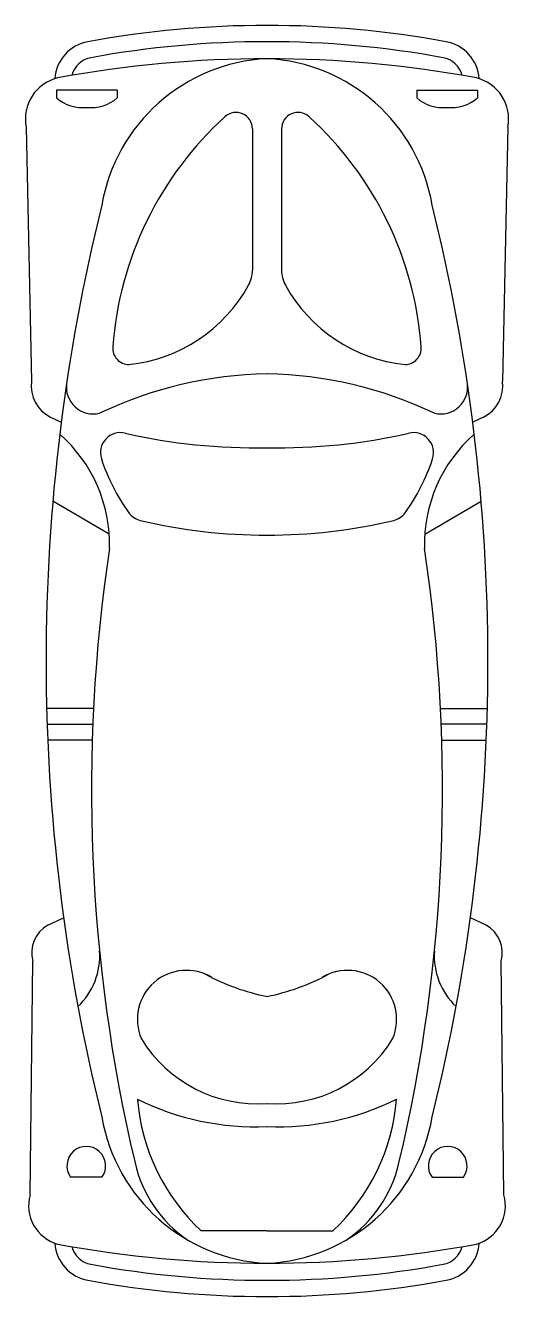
# Model space of a CAD drawing. Extents: x -0.74 to 0.74, y -3.9 to 0.
import ezdxf

# ---------------------------------------------------------------- set-up
doc = ezdxf.new("R2010")
doc.units = 0
doc.header["$MEASUREMENT"] = 0
doc.layers.add('CARRO', color=1, linetype='CONTINUOUS')

msp = doc.modelspace()

# ---------------------------------------------------------------- linework, layer by layer
at = {"layer": 'CARRO', "linetype": 'CONTINUOUS'}
for p, q in [((-0.4596, -0.1982), (-0.646, -0.1982)), ((-0.646, -0.1982), (-0.646, -0.2219)), ((-0.4596, -0.1982), (-0.4596, -0.2219)), ((0.4596, -0.1982), (0.4596, -0.2219)), ((0.4596, -0.1982), (0.646, -0.1982)), ((0.646, -0.1982), (0.646, -0.2219)), ((-0.7394, -0.3117), (-0.7229, -1.0918)), ((0.7394, -0.3117), (0.7229, -1.0918)), ((-0.0447, -0.3174), (-0.0447, -0.7509)), ((0.0447, -0.3174), (0.0447, -0.7509)), ((-0.6649, -1.2016), (-0.6318, -1.217)), ((0.6649, -1.2016), (0.6318, -1.217)), ((-0.4843, -1.5605), (-0.6576, -1.46)), ((0.4843, -1.5605), (0.6576, -1.46)), ((-0.5327, -2.0961), (-0.6765, -2.0961)), ((0.5327, -2.0961), (0.6765, -2.0961)), ((-0.6751, -2.1439), (-0.5349, -2.1439)), ((0.6751, -2.1439), (0.5349, -2.1439)), ((-0.5366, -2.1927), (-0.6733, -2.1927)), ((0.5366, -2.1927), (0.6733, -2.1927)), ((-0.6733, -2.7608), (-0.6245, -2.7381)), ((0.6733, -2.7608), (0.6245, -2.7381)), ((-0.7272, -3.5883), (-0.7192, -2.8706)), ((0.7272, -3.5883), (0.7192, -2.8706)), ((-0.5067, -3.5337), (-0.6031, -3.5337)), ((0.5067, -3.5337), (0.6031, -3.5337)), ((0, -3.6978), (-0.203, -3.6978)), ((0, -3.6978), (0.203, -3.6978))]:
    msp.add_line(p, q, dxfattribs=at)
for centre, radius, start, end in [((0, -3.05), 3.05, 90, 100.3889), ((0, -3.05), 3.05, 79.6111, 90), ((-0.5276, -0.1724), 0.1245, 100.3889, 175.692), ((0, -3.05), 3, 90, 100.3889), ((0, -3.05), 3, 79.6111, 90), ((0.5276, -0.1724), 0.1245, 4.308, 79.6111), ((0, -3.6334), 3.5313, 90, 100.493), ((-0.5276, -0.1724), 0.0745, 100.3889, 165.2324), ((-0.5276, -0.1724), 0.0745, 100.3889, 165.2324), ((0.0264, -0.6428), 0.5413, 92.7992, 170.2954), ((0, -3.6334), 3.5313, 79.507, 90), ((-0.0264, -0.6428), 0.5413, 9.7046, 87.2008), ((0.5276, -0.1724), 0.0745, 14.7676, 79.6111), ((0.5276, -0.1724), 0.0745, 14.7676, 79.6111), ((-0.6126, -0.2868), 0.1292, 103.6479, 191.1328), ((0.6126, -0.2868), 0.1292, 348.8672, 76.3521), ((-0.5665, -0.1332), 0.1191, 228.1182, 276.6226), ((-0.5391, -0.1332), 0.1191, 263.3774, 311.8818), ((0.5391, -0.1332), 0.1191, 228.1182, 276.6226), ((0.5665, -0.1332), 0.1191, 263.3774, 311.8818), ((-0.0952, -0.3174), 0.0505, 0, 132.2224), ((0.0952, -0.3174), 0.0505, 47.7776, 180), ((0.5824, -1.0641), 1.0587, 132.2224, 175.7808), ((-0.5824, -1.0641), 1.0587, 4.2192, 47.7776), ((5.1202, -1.9504), 5.7985, 166.04038, 179.99578), ((-5.1202, -1.9504), 5.7985, 0.00422, 13.95962), ((-0.14, -0.7509), 0.0953, 331.1364, 0), ((0.14, -0.7509), 0.0953, 180, 208.8636), ((-0.4729, -0.5675), 0.4754, 275.92, 331.1364), ((0.4729, -0.5675), 0.4754, 208.8636, 264.08), ((-0.4231, -0.9899), 0.0505, 175.7808, 269.169), ((0.4231, -0.9899), 0.0505, 270.831, 4.2192), ((-0.6181, -1.1067), 0.1058, 171.9239, 243.7834), ((0.0225, -2.3161), 1.2475, 91.0332, 115.4781), ((-0.0225, -2.3161), 1.2475, 64.5219, 88.9668), ((0.6181, -1.1067), 0.1058, 296.2166, 8.0761), ((-0.533, -1.109), 0.0831, 171.5346, 283.1632), ((0.533, -1.109), 0.0831, 256.8368, 8.4654), ((-0.9313, -1.5915), 0.448, 358.2921, 48.8426), ((-0.45, -1.3107), 0.0615, 76.524, 198.1211), ((-0.0371, 0.492), 1.7879, 257.1181, 271.189), ((0.0371, 0.492), 1.7879, 268.811, 282.8819), ((0.45, -1.3107), 0.0615, 341.8789, 103.476), ((0.9313, -1.5915), 0.448, 131.1574, 181.7079), ((0.061, -1.1435), 0.5992, 198.1211, 215.9545), ((-0.061, -1.1435), 0.5992, 324.0455, 341.8789), ((-0.3743, -1.4592), 0.0615, 215.9545, 255.8836), ((-0.0086, 0.0809), 1.6444, 256.6156, 270.3001), ((0.0086, 0.0809), 1.6444, 269.6999, 283.3844), ((0.3743, -1.4592), 0.0615, 284.1164, 324.0455), ((4.426, -2.3448), 4.965, 171.4283, 193.3278), ((-4.426, -2.3448), 4.965, 346.6722, 8.5717), ((-5.1202, -1.9496), 5.7985, 346.04038, 359.99578), ((5.1202, -1.9496), 5.7985, 180.00422, 193.95962), ((-0.6244, -2.8457), 0.098, 119.9425, 194.7277), ((0.6244, -2.8457), 0.098, 345.2723, 60.0575), ((-0.7279, -2.8549), 0.2143, 313.476, 4.1668), ((0.7279, -2.8549), 0.2143, 175.8332, 226.524), ((-0.2479, -3.0492), 0.1501, 58.5028, 203.4661), ((0.1349, -2.3094), 0.6833, 241.7347, 258.6157), ((-0.1349, -2.3094), 0.6833, 281.3843, 298.2653), ((0.2479, -3.0492), 0.1501, 336.5339, 121.4972), ((-0.0299, -2.8918), 0.4168, 211.4066, 274.1104), ((0.0299, -2.8918), 0.4168, 265.8896, 328.5934), ((0.2208, -3.2445), 0.6205, 184.5774, 226.9281), ((-0.0364, -2.5677), 0.8113, 243.5492, 272.5687), ((0.0364, -2.5677), 0.8113, 267.4313, 296.4508), ((-0.2208, -3.2445), 0.6205, 313.0719, 355.4226), ((0.0264, -3.2572), 0.5413, 189.7046, 267.2008), ((-0.0264, -3.2572), 0.5413, 272.7992, 350.2954), ((-0.5549, -3.4988), 0.0595, 324.0982, 215.9018), ((0.5549, -3.4988), 0.0595, 324.0982, 215.9018), ((-0.0237, -3.4026), 0.3913, 192.8102, 235.9095), ((0.0237, -3.4026), 0.3913, 304.0905, 347.1898), ((-0.6104, -3.6217), 0.1215, 164.0272, 254.3722), ((0.6104, -3.6217), 0.1215, 285.6278, 15.9728), ((-0.5276, -3.7276), 0.1245, 184.308, 259.6111), ((0, -0.2666), 3.5313, 259.507, 270), ((0, -0.2666), 3.5313, 270, 280.493), ((0.5276, -3.7276), 0.1245, 280.3889, 355.692), ((-0.5276, -3.7276), 0.0745, 194.7676, 259.6111), ((0.5276, -3.7276), 0.0745, 280.3889, 345.2324), ((0, -0.85), 3, 259.6111, 270), ((0, -0.85), 3, 270, 280.3889), ((0, -0.85), 3.05, 259.6111, 270), ((0, -0.85), 3.05, 270, 280.3889)]:
    msp.add_arc(centre, radius, start, end, dxfattribs=at)

doc.saveas('drawing.dxf')
